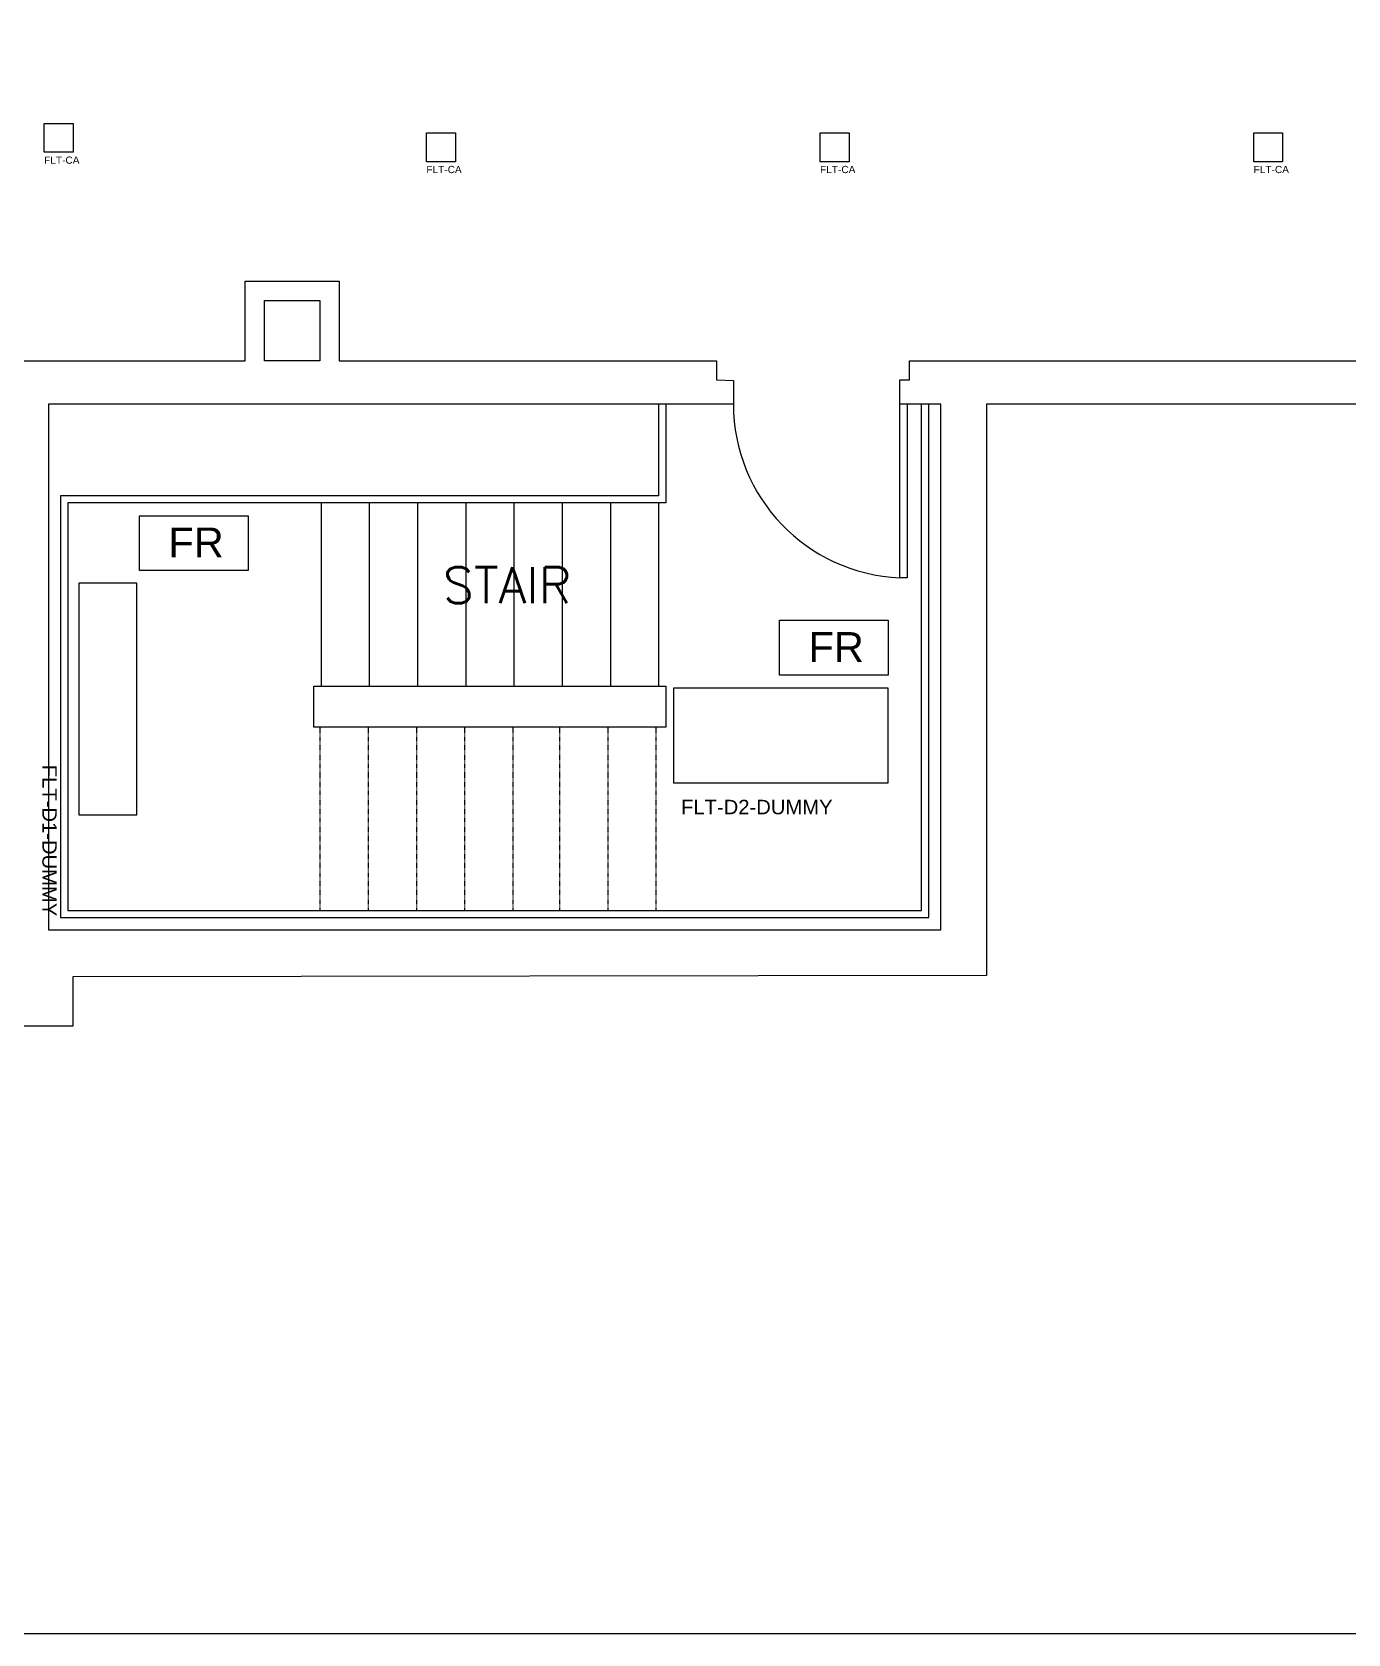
# Model space of a CAD drawing. Header units: feet. Extents: x 0 to 2574, y 0 to 1989.
# Drawn here: x 1819.1 to 2092, y 0 to 332.2 of the extents above; entities that cross this region are included whole.
import ezdxf
from ezdxf.enums import TextEntityAlignment as Align

# ---------------------------------------------------------------- set-up
doc = ezdxf.new("R2010")
doc.units = ezdxf.units.FT
doc.header["$MEASUREMENT"] = 0
doc.linetypes.add('HIDDEN2', pattern=[0.1875, 0.125, -0.0625])
doc.layers.get('0').update_dxf_attribs({"color": 255})
doc.layers.add('FLT-FIXTURE', color=90, linetype='Continuous')
doc.styles.add('SET200', font='romans.shx', dxfattribs={"height": 200})
doc.styles.get("Standard").update_dxf_attribs({"font": 'arial.ttf'})

# ---------------------------------------------------------------- blocks, each defined once
blk = doc.blocks.new('FLT-CA')
at = {"layer": 'FLT-FIXTURE'}
blk.add_lwpolyline([(0, 6), (6, 6), (6, 0), (0, 0)], close=True, dxfattribs=at)
blk.add_attdef('FLT-CA', (-0.03, -2.37), '', height=1.5, dxfattribs=at)
blk = doc.blocks.new('FLT-D1-DUMMY')
at = {"layer": 'FLT-FIXTURE'}
blk.add_lwpolyline([(0, 0), (0, 12), (48, 12), (48, 0)], close=True, dxfattribs=at)
blk.add_attdef('FLT-D1-DUMMY', (10.37, -7.56), '', height=3, dxfattribs=at)
blk = doc.blocks.new('FLT-D2-DUMMY')
at = {"layer": 'FLT-FIXTURE'}
blk.add_lwpolyline([(0, 19.78), (44.39, 19.78), (44.39, 0), (0, 0)], close=True, dxfattribs=at)
blk.add_attdef('FLT-D2-DUMMY', (1.48, -6.43), '', height=3, dxfattribs=at)
blk = doc.blocks.new('FLT-FR')
at = {"layer": 'FLT-FIXTURE'}
blk.add_lwpolyline([(0, 11.34), (22.51, 11.34), (22.51, 0), (0, 0)], close=True, dxfattribs=at)
at = {"layer": 'FLT-FIXTURE', "insert": (5.99, 8.89), "char_height": 6.17, "attachment_point": 1}
blk.add_mtext_dynamic_manual_height_columns('FR', width=17.4623, gutter_width=1, heights=[0], dxfattribs=at)
blk = doc.blocks.new('AN')
at = {"style": 'SET200'}
blk.add_attdef('AREA', text='', height=7.49, dxfattribs=at).set_placement((17.79, -9.96), align=Align.CENTER)

msp = doc.modelspace()

# ---------------------------------------------------------------- linework, layer by layer
for p, q in [((1879.05, 234.54), (1879.05, 196.54)), ((1889.05, 234.54), (1889.05, 196.54)), ((1899.05, 234.54), (1899.05, 196.54)), ((1909.05, 234.54), (1909.05, 196.54)), ((1919.05, 234.54), (1919.05, 196.54)), ((1929.05, 234.54), (1929.05, 196.54)), ((1939.05, 234.54), (1939.05, 196.54)), ((1949.05, 234.54), (1949.05, 196.54))]:
    msp.add_line(p, q)
at = {"linetype": 'HIDDEN2', "ltscale": 0.5}
for p, q in [((1878.89, 150.04), (1878.89, 188.04)), ((1888.89, 150.04), (1888.89, 188.04)), ((1898.89, 150.04), (1898.89, 188.04)), ((1908.89, 150.04), (1908.89, 188.04)), ((1918.89, 150.04), (1918.89, 188.04)), ((1928.55, 150.04), (1928.55, 188.04)), ((1938.55, 150.04), (1938.55, 188.04)), ((1948.55, 150.04), (1948.55, 188.04))]:
    msp.add_line(p, q, dxfattribs=at)
for points in [[(0, 1988.79), (2574.01, 1988.79), (2574.01, 0), (0, 0)], [(1877.55, 196.54), (1950.55, 196.54), (1950.55, 188.04), (1877.55, 188.04)]]:
    msp.add_lwpolyline(points, close=True)
msp.add_lwpolyline([(1964.56, 255.04, 0.402695), (1999.06, 219.04), (1999.06, 260.04), (2001.06, 260.04), (2001.05, 264.04), (2511.51, 264.04), (2511.51, 1272.41), (2139.54, 1272.41), (2139.54, 1265.55), (2135.54, 1265.55), (2135.54, 1272.41), (2034.05, 1272.41), (2034.05, 1267.04), (1955.05, 1267.04), (1955.05, 1167.04), (2026.05, 1167.04), (2026.05, 1227.04), (2034.05, 1227.04), (2034.05, 1159.54)], format="xyb")
for points in [[(1632.19, 264.04), (1863.3, 264.04), (1863.3, 280.54), (1882.8, 280.54), (1882.8, 264.04), (1961.06, 264.04), (1961.06, 260.04), (1964.56, 259.93), (1964.56, 255.04), (1822.55, 255.04), (1822.55, 146.04), (2007.55, 146.04), (2007.55, 255.04), (1999.06, 255.04)], [(1867.3, 264.04), (1867.3, 276.54), (1878.8, 276.54), (1878.8, 264.04), (1867.3, 264.04)], [(2097.05, 255.04), (2017.05, 255.04), (2017.05, 136.54), (1827.55, 136.29), (1827.55, 126.04), (1811.55, 126.04)], [(1949.05, 255.04), (1949.05, 236.04), (1825.05, 236.04), (1825.05, 148.54), (2005.05, 148.54), (2005.05, 255.04)], [(1950.55, 255.04), (1950.55, 234.54), (1826.55, 234.54), (1826.55, 150.04), (2003.55, 150.04), (2003.55, 255.04)], [(2000.56, 255.04), (2000.56, 219.04), (1999.06, 219.04)]]:
    msp.add_lwpolyline(points)

# ---------------------------------------------------------------- block references
msp.add_blockref('AN', (1899.83, 223.72)).add_auto_attribs({'AREA': 'STAIR'})
at = {"layer": 'FLT-FIXTURE'}
for name, p, values in [('FLT-CA', (1821.65, 307.25), {'FLT-CA': 'FLT-CA'}), ('FLT-CA', (1900.91, 305.31), {'FLT-CA': 'FLT-CA'}), ('FLT-CA', (1982.55, 305.31), {'FLT-CA': 'FLT-CA'}), ('FLT-CA', (2072.45, 305.31), {'FLT-CA': 'FLT-CA'}), ('FLT-D2-DUMMY', (1952.21, 176.41), {'FLT-D2-DUMMY': 'FLT-D2-DUMMY'})]:
    msp.add_blockref(name, p, dxfattribs=at).add_auto_attribs(values)
for p in [(1841.4, 220.55), (1974.13, 198.86)]:
    msp.add_blockref('FLT-FR', p, dxfattribs=at)
ref = msp.add_blockref('FLT-D1-DUMMY', (1828.82, 169.88), dxfattribs=dict(at, xscale=-1, rotation=270))
ref.add_attrib('FLT-D1-DUMMY', 'FLT-D1-DUMMY', (1821.25, 180.25), dxfattribs={"height": 3, "rotation": 270})

doc.saveas('drawing.dxf')
